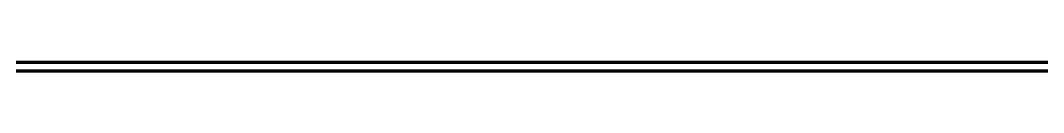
# Model space of a CAD drawing. Header units: inches. Extents: x 16 to 776, y 37 to 575.
# Drawn here: x 288.08 to 307.58, y 398.5 to 398.67 of the extents above; entities that cross this region are included whole.
import ezdxf

# ---------------------------------------------------------------- set-up
doc = ezdxf.new("R2010")
doc.units = ezdxf.units.IN
doc.header["$MEASUREMENT"] = 0
doc.layers.add('P', color=250, linetype='CONTINUOUS', lineweight=100)

msp = doc.modelspace()

# ---------------------------------------------------------------- linework, layer by layer
at = {"layer": 'P', "color": 0, "linetype": 'Continuous'}
for points in [[(288, 398.667), (288.167, 398.667)], [(288, 398.667), (288.167, 398.667)], [(288.167, 398.667), (288.167, 398.667)], [(288.167, 398.667), (288.333, 398.667)], [(288.167, 398.667), (288.167, 398.667)], [(288.167, 398.667), (288.333, 398.667)], [(288.333, 398.667), (288.5, 398.667)], [(288.333, 398.667), (288.5, 398.667)], [(288.5, 398.667), (288.667, 398.667)], [(288.5, 398.667), (288.667, 398.667)], [(288.667, 398.667), (288.667, 398.667)], [(288.667, 398.667), (288.833, 398.667)], [(288.667, 398.667), (288.667, 398.667)], [(288.667, 398.667), (288.833, 398.667)], [(288.833, 398.667), (289, 398.667)], [(288.833, 398.667), (289, 398.667)], [(289, 398.667), (289, 398.667)], [(289, 398.667), (289.167, 398.667)], [(289, 398.667), (289, 398.667)], [(289, 398.667), (289.167, 398.667)], [(289.167, 398.667), (289.333, 398.667)], [(289.167, 398.667), (289.333, 398.667)], [(289.333, 398.667), (289.5, 398.667)], [(289.333, 398.667), (289.5, 398.667)], [(289.5, 398.667), (289.5, 398.667)], [(289.5, 398.667), (289.667, 398.667)], [(289.5, 398.667), (289.5, 398.667)], [(289.5, 398.667), (289.667, 398.667)], [(289.667, 398.667), (289.833, 398.667)], [(289.667, 398.667), (289.833, 398.667)], [(289.667, 398.667), (289.833, 398.667)], [(289.833, 398.667), (290, 398.667)], [(289.833, 398.667), (290, 398.667)], [(289.833, 398.667), (290, 398.667)], [(289.833, 398.667), (290, 398.667)], [(290, 398.667), (290, 398.667)], [(290, 398.667), (290, 398.667)], [(290, 398.667), (290.167, 398.667)], [(290, 398.667), (290, 398.667)], [(290, 398.667), (290.167, 398.667)], [(290.167, 398.667), (290.333, 398.667)], [(290.167, 398.667), (290.333, 398.667)], [(290.333, 398.667), (290.333, 398.667)], [(290.333, 398.667), (290.5, 398.667)], [(290.333, 398.667), (290.333, 398.667)], [(290.333, 398.667), (290.5, 398.667)], [(290.333, 398.667), (290.333, 398.667)], [(290.333, 398.667), (290.5, 398.667)], [(290.5, 398.667), (290.667, 398.667)], [(290.5, 398.667), (290.667, 398.667)], [(290.667, 398.667), (290.833, 398.667)], [(290.667, 398.667), (290.833, 398.667)], [(290.833, 398.667), (290.833, 398.667)], [(290.833, 398.667), (291, 398.667)], [(290.833, 398.667), (290.833, 398.667)], [(290.833, 398.667), (291, 398.667)], [(290.833, 398.667), (290.833, 398.667)], [(290.833, 398.667), (291, 398.667)], [(291, 398.667), (291.167, 398.667)], [(291, 398.667), (291.167, 398.667)], [(291.167, 398.667), (291.167, 398.667)], [(291.167, 398.667), (291.333, 398.667)], [(291.167, 398.667), (291.167, 398.667)], [(291.167, 398.667), (291.333, 398.667)], [(291.167, 398.667), (291.333, 398.667)], [(291.333, 398.667), (291.5, 398.667)], [(291.333, 398.667), (291.5, 398.667)], [(291.333, 398.667), (291.5, 398.667)], [(291.5, 398.667), (291.667, 398.667)], [(291.5, 398.667), (291.667, 398.667)], [(291.667, 398.667), (291.667, 398.667)], [(291.667, 398.667), (291.833, 398.667)], [(291.667, 398.667), (291.667, 398.667)], [(291.667, 398.667), (291.833, 398.667)], [(291.833, 398.667), (292, 398.667)], [(291.833, 398.667), (292, 398.667)], [(291.833, 398.667), (292, 398.667)], [(292, 398.667), (292, 398.667)], [(292, 398.667), (292, 398.667)], [(292, 398.667), (292.167, 398.667)], [(292, 398.667), (292, 398.667)], [(292, 398.667), (292.167, 398.667)], [(292.167, 398.667), (292.333, 398.667)], [(292.167, 398.667), (292.333, 398.667)], [(292.333, 398.667), (292.5, 398.667)], [(292.333, 398.667), (292.5, 398.667)], [(292.333, 398.667), (292.5, 398.667)], [(292.5, 398.667), (292.5, 398.667)], [(292.5, 398.667), (292.5, 398.667)], [(292.5, 398.667), (292.667, 398.667)], [(292.5, 398.667), (292.5, 398.667)], [(292.5, 398.667), (292.667, 398.667)], [(292.667, 398.667), (292.833, 398.667)], [(292.667, 398.667), (292.833, 398.667)], [(292.833, 398.667), (293, 398.667)], [(292.833, 398.667), (293, 398.667)], [(292.833, 398.667), (293, 398.667)], [(293, 398.667), (293, 398.667)], [(293, 398.667), (293, 398.667)], [(293, 398.667), (293.167, 398.667)], [(293, 398.667), (293, 398.667)], [(293, 398.667), (293.167, 398.667)], [(293.167, 398.667), (293.333, 398.667)], [(293.167, 398.667), (293.333, 398.667)], [(293.333, 398.667), (293.333, 398.667)], [(293.333, 398.667), (293.5, 398.667)], [(293.333, 398.667), (293.333, 398.667)], [(293.333, 398.667), (293.5, 398.667)], [(293.333, 398.667), (293.333, 398.667)], [(293.333, 398.667), (293.5, 398.667)], [(293.5, 398.667), (293.667, 398.667)], [(293.5, 398.667), (293.667, 398.667)], [(293.667, 398.667), (293.833, 398.667)], [(293.667, 398.667), (293.833, 398.667)], [(293.833, 398.667), (293.833, 398.667)], [(293.833, 398.667), (294, 398.667)], [(293.833, 398.667), (293.833, 398.667)], [(293.833, 398.667), (294, 398.667)], [(294, 398.667), (294.167, 398.667)], [(294, 398.667), (294.167, 398.667)], [(294.167, 398.667), (294.167, 398.667)], [(294.167, 398.667), (294.333, 398.667)], [(294.167, 398.667), (294.167, 398.667)], [(294.167, 398.667), (294.333, 398.667)], [(294.333, 398.667), (294.5, 398.667)], [(294.333, 398.667), (294.5, 398.667)], [(294.5, 398.667), (294.667, 398.667)], [(294.5, 398.667), (294.667, 398.667)], [(294.667, 398.667), (294.667, 398.667)], [(294.667, 398.667), (294.833, 398.667)], [(294.667, 398.667), (294.667, 398.667)], [(294.667, 398.667), (294.833, 398.667)], [(294.833, 398.667), (295, 398.667)], [(294.833, 398.667), (295, 398.667)], [(295, 398.667), (295, 398.667)], [(295, 398.667), (295.167, 398.667)], [(295, 398.667), (295, 398.667)], [(295, 398.667), (295.167, 398.667)], [(295.167, 398.667), (295.333, 398.667)], [(295.167, 398.667), (295.333, 398.667)], [(295.333, 398.667), (295.5, 398.667)], [(295.333, 398.667), (295.5, 398.667)], [(295.5, 398.667), (295.5, 398.667)], [(295.5, 398.667), (295.667, 398.667)], [(295.5, 398.667), (295.5, 398.667)], [(295.5, 398.667), (295.667, 398.667)], [(295.667, 398.667), (295.833, 398.667)], [(295.667, 398.667), (295.833, 398.667)], [(295.833, 398.667), (296, 398.667)], [(295.833, 398.667), (296, 398.667)], [(296, 398.667), (296, 398.667)], [(296, 398.667), (296.167, 398.667)], [(296, 398.667), (296, 398.667)], [(296, 398.667), (296.167, 398.667)], [(296.167, 398.667), (296.333, 398.667)], [(296.167, 398.667), (296.333, 398.667)], [(296.333, 398.667), (296.333, 398.667)], [(296.333, 398.667), (296.5, 398.667)], [(296.333, 398.667), (296.333, 398.667)], [(296.333, 398.667), (296.5, 398.667)], [(296.5, 398.667), (296.667, 398.667)], [(296.5, 398.667), (296.667, 398.667)], [(296.667, 398.667), (296.833, 398.667)], [(296.667, 398.667), (296.833, 398.667)], [(296.833, 398.667), (296.833, 398.667)], [(296.833, 398.667), (297, 398.667)], [(296.833, 398.667), (296.833, 398.667)], [(296.833, 398.667), (297, 398.667)], [(297, 398.667), (297.167, 398.667)], [(297, 398.667), (297.167, 398.667)], [(297.167, 398.667), (297.167, 398.667)], [(297.167, 398.667), (297.333, 398.667)], [(297.167, 398.667), (297.167, 398.667)], [(297.167, 398.667), (297.333, 398.667)], [(297.333, 398.667), (297.5, 398.667)], [(297.333, 398.667), (297.5, 398.667)], [(297.5, 398.667), (297.667, 398.667)], [(297.5, 398.667), (297.667, 398.667)], [(297.5, 398.667), (297.667, 398.667)], [(297.667, 398.667), (297.667, 398.667)], [(297.667, 398.667), (297.667, 398.667)], [(297.667, 398.667), (297.833, 398.667)], [(297.667, 398.667), (297.667, 398.667)], [(297.667, 398.667), (297.833, 398.667)], [(297.833, 398.667), (298, 398.667)], [(297.833, 398.667), (298, 398.667)], [(298, 398.667), (298, 398.667)], [(298, 398.667), (298.167, 398.667)], [(298, 398.667), (298, 398.667)], [(298, 398.667), (298.167, 398.667)], [(298, 398.667), (298.167, 398.667)], [(298.167, 398.667), (298.333, 398.667)], [(298.167, 398.667), (298.333, 398.667)], [(298.167, 398.667), (298.333, 398.667)], [(298.333, 398.667), (298.5, 398.667)], [(298.333, 398.667), (298.5, 398.667)], [(298.5, 398.667), (298.5, 398.667)], [(298.5, 398.667), (298.667, 398.667)], [(298.5, 398.667), (298.5, 398.667)], [(298.5, 398.667), (298.667, 398.667)], [(298.5, 398.667), (298.667, 398.667)], [(298.667, 398.667), (298.833, 398.667)], [(298.667, 398.667), (298.833, 398.667)], [(298.667, 398.667), (298.833, 398.667)], [(298.833, 398.667), (299, 398.667)], [(298.833, 398.667), (299, 398.667)], [(299, 398.667), (299, 398.667)], [(299, 398.667), (299.167, 398.667)], [(299, 398.667), (299, 398.667)], [(299, 398.667), (299.167, 398.667)], [(299, 398.667), (299.167, 398.667)], [(299.167, 398.667), (299.333, 398.667)], [(299.167, 398.667), (299.333, 398.667)], [(299.167, 398.667), (299.333, 398.667)], [(299.333, 398.667), (299.333, 398.667)], [(299.333, 398.667), (299.5, 398.667)], [(299.333, 398.667), (299.333, 398.667)], [(299.333, 398.667), (299.5, 398.667)], [(299.5, 398.667), (299.667, 398.667)], [(299.5, 398.667), (299.667, 398.667)], [(299.5, 398.667), (299.667, 398.667)], [(299.667, 398.667), (299.833, 398.667)], [(299.667, 398.667), (299.833, 398.667)], [(299.667, 398.667), (299.833, 398.667)], [(299.667, 398.667), (299.833, 398.667)], [(299.833, 398.667), (299.833, 398.667)], [(299.833, 398.667), (299.833, 398.667)], [(299.833, 398.667), (300, 398.667)], [(299.833, 398.667), (299.833, 398.667)], [(299.833, 398.667), (300, 398.667)], [(300, 398.667), (300.167, 398.667)], [(300, 398.667), (300.167, 398.667)], [(300.167, 398.667), (300.167, 398.667)], [(300.167, 398.667), (300.333, 398.667)], [(300.167, 398.667), (300.167, 398.667)], [(300.167, 398.667), (300.333, 398.667)], [(300.333, 398.667), (300.5, 398.667)], [(300.333, 398.667), (300.5, 398.667)], [(300.5, 398.667), (300.667, 398.667)], [(300.5, 398.667), (300.667, 398.667)], [(300.667, 398.667), (300.667, 398.667)], [(300.667, 398.667), (300.833, 398.667)], [(300.667, 398.667), (300.667, 398.667)], [(300.667, 398.667), (300.833, 398.667)], [(300.833, 398.667), (301, 398.667)], [(300.833, 398.667), (301, 398.667)], [(301, 398.667), (301, 398.667)], [(301, 398.667), (301.167, 398.667)], [(301, 398.667), (301, 398.667)], [(301, 398.667), (301.167, 398.667)], [(301.167, 398.667), (301.333, 398.667)], [(301.167, 398.667), (301.333, 398.667)], [(301.333, 398.667), (301.5, 398.667)], [(301.333, 398.667), (301.5, 398.667)], [(301.5, 398.667), (301.5, 398.667)], [(301.5, 398.667), (301.667, 398.667)], [(301.5, 398.667), (301.5, 398.667)], [(301.5, 398.667), (301.667, 398.667)], [(301.667, 398.667), (301.833, 398.667)], [(301.667, 398.667), (301.833, 398.667)], [(301.667, 398.667), (301.833, 398.667)], [(301.833, 398.667), (302, 398.667)], [(301.833, 398.667), (302, 398.667)], [(301.833, 398.667), (302, 398.667)], [(302, 398.667), (302, 398.667)], [(302, 398.667), (302.167, 398.667)], [(302, 398.667), (302, 398.667)], [(302, 398.667), (302.167, 398.667)], [(302.167, 398.667), (302.333, 398.667)], [(302.167, 398.667), (302.333, 398.667)], [(302.333, 398.667), (302.333, 398.667)], [(302.333, 398.667), (302.5, 398.667)], [(302.333, 398.667), (302.333, 398.667)], [(302.333, 398.667), (302.5, 398.667)], [(302.5, 398.667), (302.667, 398.667)], [(302.5, 398.667), (302.667, 398.667)], [(302.667, 398.667), (302.833, 398.667)], [(302.667, 398.667), (302.833, 398.667)], [(302.833, 398.667), (302.833, 398.667)], [(302.833, 398.667), (303, 398.667)], [(302.833, 398.667), (302.833, 398.667)], [(302.833, 398.667), (303, 398.667)], [(303, 398.667), (303.167, 398.667)], [(303, 398.667), (303.167, 398.667)], [(303.167, 398.667), (303.167, 398.667)], [(303.167, 398.667), (303.333, 398.667)], [(303.167, 398.667), (303.167, 398.667)], [(303.167, 398.667), (303.333, 398.667)], [(303.333, 398.667), (303.5, 398.667)], [(303.333, 398.667), (303.5, 398.667)], [(303.5, 398.667), (303.667, 398.667)], [(303.5, 398.667), (303.667, 398.667)], [(303.667, 398.667), (303.667, 398.667)], [(303.667, 398.667), (303.833, 398.667)], [(303.667, 398.667), (303.667, 398.667)], [(303.667, 398.667), (303.833, 398.667)], [(303.833, 398.667), (304, 398.667)], [(303.833, 398.667), (304, 398.667)], [(304, 398.667), (304, 398.667)], [(304, 398.667), (304.167, 398.667)], [(304, 398.667), (304, 398.667)], [(304, 398.667), (304.167, 398.667)], [(304.167, 398.667), (304.333, 398.667)], [(304.167, 398.667), (304.333, 398.667)], [(304.333, 398.667), (304.5, 398.667)], [(304.333, 398.667), (304.5, 398.667)], [(304.5, 398.667), (304.5, 398.667)], [(304.5, 398.667), (304.667, 398.667)], [(304.5, 398.667), (304.5, 398.667)], [(304.5, 398.667), (304.667, 398.667)], [(304.667, 398.667), (304.833, 398.667)], [(304.667, 398.667), (304.833, 398.667)], [(304.833, 398.667), (305, 398.667)], [(304.833, 398.667), (305, 398.667)], [(305, 398.667), (305, 398.667)], [(305, 398.667), (305.167, 398.667)], [(305, 398.667), (305, 398.667)], [(305, 398.667), (305.167, 398.667)], [(305.167, 398.667), (305.333, 398.667)], [(305.167, 398.667), (305.333, 398.667)], [(305.333, 398.667), (305.333, 398.667)], [(305.333, 398.667), (305.5, 398.667)], [(305.333, 398.667), (305.333, 398.667)], [(305.333, 398.667), (305.5, 398.667)], [(305.5, 398.667), (305.667, 398.667)], [(305.5, 398.667), (305.667, 398.667)], [(305.667, 398.667), (305.833, 398.667)], [(305.667, 398.667), (305.833, 398.667)], [(305.833, 398.667), (305.833, 398.667)], [(305.833, 398.667), (306, 398.667)], [(305.833, 398.667), (305.833, 398.667)], [(305.833, 398.667), (306, 398.667)], [(305.833, 398.667), (306, 398.667)], [(306, 398.667), (306.167, 398.667)], [(306, 398.667), (306.167, 398.667)], [(306, 398.667), (306.167, 398.667)], [(306.167, 398.667), (306.167, 398.667)], [(306.167, 398.667), (306.333, 398.667)], [(306.167, 398.667), (306.167, 398.667)], [(306.167, 398.667), (306.333, 398.667)], [(306.333, 398.667), (306.5, 398.667)], [(306.333, 398.667), (306.5, 398.667)], [(306.333, 398.667), (306.5, 398.667)], [(306.5, 398.667), (306.667, 398.667)], [(306.5, 398.667), (306.667, 398.667)], [(306.5, 398.667), (306.667, 398.667)], [(306.667, 398.667), (306.667, 398.667)], [(306.667, 398.667), (306.833, 398.667)], [(306.667, 398.667), (306.667, 398.667)], [(306.667, 398.667), (306.833, 398.667)], [(306.833, 398.667), (307, 398.667)], [(306.833, 398.667), (307, 398.667)], [(306.833, 398.667), (307, 398.667)], [(307, 398.667), (307, 398.667)], [(307, 398.667), (307, 398.667)], [(307, 398.667), (307.167, 398.667)], [(307, 398.667), (307, 398.667)], [(307, 398.667), (307.167, 398.667)], [(307.167, 398.667), (307.333, 398.667)], [(307.167, 398.667), (307.333, 398.667)], [(307.333, 398.667), (307.5, 398.667)], [(307.333, 398.667), (307.5, 398.667)], [(307.333, 398.667), (307.5, 398.667)], [(307.5, 398.667), (307.5, 398.667)], [(307.5, 398.667), (307.5, 398.667)], [(307.5, 398.667), (307.667, 398.667)], [(307.5, 398.667), (307.5, 398.667)], [(307.5, 398.667), (307.667, 398.667)], [(288, 398.5), (288.167, 398.5)], [(288, 398.5), (288.167, 398.5)], [(288, 398.5), (288.167, 398.5)], [(288.167, 398.5), (288.167, 398.5)], [(288.167, 398.5), (288.167, 398.5)], [(288.167, 398.5), (288.333, 398.5)], [(288.167, 398.5), (288.333, 398.5)], [(288.167, 398.5), (288.333, 398.5)], [(288.333, 398.5), (288.5, 398.5)], [(288.333, 398.5), (288.5, 398.5)], [(288.333, 398.5), (288.5, 398.5)], [(288.5, 398.5), (288.667, 398.5)], [(288.5, 398.5), (288.667, 398.5)], [(288.5, 398.5), (288.667, 398.5)], [(288.667, 398.5), (288.667, 398.5)], [(288.667, 398.5), (288.667, 398.5)], [(288.667, 398.5), (288.833, 398.5)], [(288.667, 398.5), (288.833, 398.5)], [(288.667, 398.5), (288.833, 398.5)], [(288.833, 398.5), (289, 398.5)], [(288.833, 398.5), (289, 398.5)], [(288.833, 398.5), (289, 398.5)], [(289, 398.5), (289, 398.5)], [(289, 398.5), (289, 398.5)], [(289, 398.5), (289.167, 398.5)], [(289, 398.5), (289, 398.5)], [(289, 398.5), (289.167, 398.5)], [(289.167, 398.5), (289.333, 398.5)], [(289.167, 398.5), (289.333, 398.5)], [(289.167, 398.5), (289.333, 398.5)], [(289.333, 398.5), (289.5, 398.5)], [(289.333, 398.5), (289.5, 398.5)], [(289.333, 398.5), (289.5, 398.5)], [(289.5, 398.5), (289.5, 398.5)], [(289.5, 398.5), (289.5, 398.5)], [(289.5, 398.5), (289.667, 398.5)], [(289.5, 398.5), (289.5, 398.5)], [(289.5, 398.5), (289.667, 398.5)], [(289.667, 398.5), (289.833, 398.5)], [(289.667, 398.5), (289.833, 398.5)], [(289.667, 398.5), (289.833, 398.5)], [(289.833, 398.5), (290, 398.5)], [(289.833, 398.5), (290, 398.5)], [(289.833, 398.5), (290, 398.5)], [(289.833, 398.5), (290, 398.5)], [(290, 398.5), (290, 398.5)], [(290, 398.5), (290, 398.5)], [(290, 398.5), (290, 398.5)], [(290, 398.5), (290.167, 398.5)], [(290, 398.5), (290, 398.5)], [(290, 398.5), (290.167, 398.5)], [(290, 398.5), (290.167, 398.5)], [(290.167, 398.5), (290.333, 398.5)], [(290.167, 398.5), (290.333, 398.5)], [(290.333, 398.5), (290.333, 398.5)], [(290.333, 398.5), (290.333, 398.5)], [(290.333, 398.5), (290.5, 398.5)], [(290.333, 398.5), (290.333, 398.5)], [(290.333, 398.5), (290.5, 398.5)], [(290.333, 398.5), (290.5, 398.5)], [(290.333, 398.5), (290.5, 398.5)], [(290.5, 398.5), (290.667, 398.5)], [(290.5, 398.5), (290.667, 398.5)], [(290.5, 398.5), (290.667, 398.5)], [(290.667, 398.5), (290.833, 398.5)], [(290.667, 398.5), (290.833, 398.5)], [(290.833, 398.5), (290.833, 398.5)], [(290.833, 398.5), (290.833, 398.5)], [(290.833, 398.5), (291, 398.5)], [(290.833, 398.5), (290.833, 398.5)], [(290.833, 398.5), (291, 398.5)], [(290.833, 398.5), (291, 398.5)], [(290.833, 398.5), (291, 398.5)], [(291, 398.5), (291.167, 398.5)], [(291, 398.5), (291.167, 398.5)], [(291, 398.5), (291.167, 398.5)], [(291.167, 398.5), (291.167, 398.5)], [(291.167, 398.5), (291.167, 398.5)], [(291.167, 398.5), (291.333, 398.5)], [(291.167, 398.5), (291.333, 398.5)], [(291.167, 398.5), (291.333, 398.5)], [(291.333, 398.5), (291.5, 398.5)], [(291.333, 398.5), (291.5, 398.5)], [(291.333, 398.5), (291.5, 398.5)], [(291.333, 398.5), (291.5, 398.5)], [(291.5, 398.5), (291.667, 398.5)], [(291.5, 398.5), (291.667, 398.5)], [(291.5, 398.5), (291.667, 398.5)], [(291.667, 398.5), (291.667, 398.5)], [(291.667, 398.5), (291.667, 398.5)], [(291.667, 398.5), (291.833, 398.5)], [(291.667, 398.5), (291.667, 398.5)], [(291.667, 398.5), (291.833, 398.5)], [(291.833, 398.5), (292, 398.5)], [(291.833, 398.5), (292, 398.5)], [(291.833, 398.5), (292, 398.5)], [(292, 398.5), (292, 398.5)], [(292, 398.5), (292, 398.5)], [(292, 398.5), (292, 398.5)], [(292, 398.5), (292.167, 398.5)], [(292, 398.5), (292, 398.5)], [(292, 398.5), (292.167, 398.5)], [(292, 398.5), (292.167, 398.5)], [(292.167, 398.5), (292.333, 398.5)], [(292.167, 398.5), (292.333, 398.5)], [(292.333, 398.5), (292.5, 398.5)], [(292.333, 398.5), (292.5, 398.5)], [(292.333, 398.5), (292.5, 398.5)], [(292.5, 398.5), (292.5, 398.5)], [(292.5, 398.5), (292.5, 398.5)], [(292.5, 398.5), (292.5, 398.5)], [(292.5, 398.5), (292.667, 398.5)], [(292.5, 398.5), (292.5, 398.5)], [(292.5, 398.5), (292.667, 398.5)], [(292.5, 398.5), (292.667, 398.5)], [(292.667, 398.5), (292.833, 398.5)], [(292.667, 398.5), (292.833, 398.5)], [(292.833, 398.5), (293, 398.5)], [(292.833, 398.5), (293, 398.5)], [(292.833, 398.5), (293, 398.5)], [(293, 398.5), (293, 398.5)], [(293, 398.5), (293, 398.5)], [(293, 398.5), (293, 398.5)], [(293, 398.5), (293.167, 398.5)], [(293, 398.5), (293, 398.5)], [(293, 398.5), (293.167, 398.5)], [(293, 398.5), (293.167, 398.5)], [(293.167, 398.5), (293.333, 398.5)], [(293.167, 398.5), (293.333, 398.5)], [(293.333, 398.5), (293.333, 398.5)], [(293.333, 398.5), (293.333, 398.5)], [(293.333, 398.5), (293.5, 398.5)], [(293.333, 398.5), (293.333, 398.5)], [(293.333, 398.5), (293.5, 398.5)], [(293.333, 398.5), (293.5, 398.5)], [(293.333, 398.5), (293.5, 398.5)], [(293.5, 398.5), (293.667, 398.5)], [(293.5, 398.5), (293.667, 398.5)], [(293.5, 398.5), (293.667, 398.5)], [(293.667, 398.5), (293.833, 398.5)], [(293.667, 398.5), (293.833, 398.5)], [(293.667, 398.5), (293.833, 398.5)], [(293.833, 398.5), (293.833, 398.5)], [(293.833, 398.5), (293.833, 398.5)], [(293.833, 398.5), (294, 398.5)], [(293.833, 398.5), (293.833, 398.5)], [(293.833, 398.5), (294, 398.5)], [(294, 398.5), (294.167, 398.5)], [(294, 398.5), (294.167, 398.5)], [(294, 398.5), (294.167, 398.5)], [(294.167, 398.5), (294.167, 398.5)], [(294.167, 398.5), (294.167, 398.5)], [(294.167, 398.5), (294.333, 398.5)], [(294.167, 398.5), (294.167, 398.5)], [(294.167, 398.5), (294.333, 398.5)], [(294.167, 398.5), (294.333, 398.5)], [(294.333, 398.5), (294.5, 398.5)], [(294.333, 398.5), (294.5, 398.5)], [(294.5, 398.5), (294.667, 398.5)], [(294.5, 398.5), (294.667, 398.5)], [(294.5, 398.5), (294.667, 398.5)], [(294.667, 398.5), (294.667, 398.5)], [(294.667, 398.5), (294.667, 398.5)], [(294.667, 398.5), (294.833, 398.5)], [(294.667, 398.5), (294.667, 398.5)], [(294.667, 398.5), (294.833, 398.5)], [(294.667, 398.5), (294.833, 398.5)], [(294.833, 398.5), (295, 398.5)], [(294.833, 398.5), (295, 398.5)], [(295, 398.5), (295, 398.5)], [(295, 398.5), (295, 398.5)], [(295, 398.5), (295.167, 398.5)], [(295, 398.5), (295, 398.5)], [(295, 398.5), (295.167, 398.5)], [(295, 398.5), (295.167, 398.5)], [(295.167, 398.5), (295.333, 398.5)], [(295.167, 398.5), (295.333, 398.5)], [(295.167, 398.5), (295.333, 398.5)], [(295.333, 398.5), (295.5, 398.5)], [(295.333, 398.5), (295.5, 398.5)], [(295.5, 398.5), (295.5, 398.5)], [(295.5, 398.5), (295.5, 398.5)], [(295.5, 398.5), (295.667, 398.5)], [(295.5, 398.5), (295.5, 398.5)], [(295.5, 398.5), (295.667, 398.5)], [(295.5, 398.5), (295.667, 398.5)], [(295.667, 398.5), (295.833, 398.5)], [(295.667, 398.5), (295.833, 398.5)], [(295.667, 398.5), (295.833, 398.5)], [(295.833, 398.5), (296, 398.5)], [(295.833, 398.5), (296, 398.5)], [(295.833, 398.5), (296, 398.5)], [(296, 398.5), (296, 398.5)], [(296, 398.5), (296, 398.5)], [(296, 398.5), (296.167, 398.5)], [(296, 398.5), (296.167, 398.5)], [(296, 398.5), (296.167, 398.5)], [(296.167, 398.5), (296.333, 398.5)], [(296.167, 398.5), (296.333, 398.5)], [(296.167, 398.5), (296.333, 398.5)], [(296.333, 398.5), (296.333, 398.5)], [(296.333, 398.5), (296.333, 398.5)], [(296.333, 398.5), (296.5, 398.5)], [(296.333, 398.5), (296.333, 398.5)], [(296.333, 398.5), (296.5, 398.5)], [(296.5, 398.5), (296.667, 398.5)], [(296.5, 398.5), (296.667, 398.5)], [(296.5, 398.5), (296.667, 398.5)], [(296.667, 398.5), (296.833, 398.5)], [(296.667, 398.5), (296.833, 398.5)], [(296.667, 398.5), (296.833, 398.5)], [(296.833, 398.5), (296.833, 398.5)], [(296.833, 398.5), (296.833, 398.5)], [(296.833, 398.5), (297, 398.5)], [(296.833, 398.5), (296.833, 398.5)], [(296.833, 398.5), (297, 398.5)], [(297, 398.5), (297.167, 398.5)], [(297, 398.5), (297.167, 398.5)], [(297, 398.5), (297.167, 398.5)], [(297.167, 398.5), (297.167, 398.5)], [(297.167, 398.5), (297.167, 398.5)], [(297.167, 398.5), (297.333, 398.5)], [(297.167, 398.5), (297.167, 398.5)], [(297.167, 398.5), (297.333, 398.5)], [(297.167, 398.5), (297.333, 398.5)], [(297.333, 398.5), (297.5, 398.5)], [(297.333, 398.5), (297.5, 398.5)], [(297.5, 398.5), (297.667, 398.5)], [(297.5, 398.5), (297.667, 398.5)], [(297.5, 398.5), (297.667, 398.5)], [(297.667, 398.5), (297.667, 398.5)], [(297.667, 398.5), (297.667, 398.5)], [(297.667, 398.5), (297.667, 398.5)], [(297.667, 398.5), (297.833, 398.5)], [(297.667, 398.5), (297.667, 398.5)], [(297.667, 398.5), (297.833, 398.5)], [(297.667, 398.5), (297.833, 398.5)], [(297.833, 398.5), (298, 398.5)], [(297.833, 398.5), (298, 398.5)], [(297.833, 398.5), (298, 398.5)], [(298, 398.5), (298, 398.5)], [(298, 398.5), (298, 398.5)], [(298, 398.5), (298.167, 398.5)], [(298, 398.5), (298.167, 398.5)], [(298, 398.5), (298.167, 398.5)], [(298.167, 398.5), (298.333, 398.5)], [(298.167, 398.5), (298.333, 398.5)], [(298.167, 398.5), (298.333, 398.5)], [(298.167, 398.5), (298.333, 398.5)], [(298.333, 398.5), (298.5, 398.5)], [(298.333, 398.5), (298.5, 398.5)], [(298.333, 398.5), (298.5, 398.5)], [(298.5, 398.5), (298.5, 398.5)], [(298.5, 398.5), (298.5, 398.5)], [(298.5, 398.5), (298.667, 398.5)], [(298.5, 398.5), (298.667, 398.5)], [(298.5, 398.5), (298.667, 398.5)], [(298.667, 398.5), (298.833, 398.5)], [(298.667, 398.5), (298.833, 398.5)], [(298.667, 398.5), (298.833, 398.5)], [(298.667, 398.5), (298.833, 398.5)], [(298.833, 398.5), (299, 398.5)], [(298.833, 398.5), (299, 398.5)], [(298.833, 398.5), (299, 398.5)], [(299, 398.5), (299, 398.5)], [(299, 398.5), (299, 398.5)], [(299, 398.5), (299.167, 398.5)], [(299, 398.5), (299.167, 398.5)], [(299, 398.5), (299.167, 398.5)], [(299.167, 398.5), (299.333, 398.5)], [(299.167, 398.5), (299.333, 398.5)], [(299.167, 398.5), (299.333, 398.5)], [(299.167, 398.5), (299.333, 398.5)], [(299.333, 398.5), (299.333, 398.5)], [(299.333, 398.5), (299.333, 398.5)], [(299.333, 398.5), (299.5, 398.5)], [(299.333, 398.5), (299.333, 398.5)], [(299.333, 398.5), (299.5, 398.5)], [(299.5, 398.5), (299.667, 398.5)], [(299.5, 398.5), (299.667, 398.5)], [(299.5, 398.5), (299.667, 398.5)], [(299.667, 398.5), (299.833, 398.5)], [(299.667, 398.5), (299.833, 398.5)], [(299.667, 398.5), (299.833, 398.5)], [(299.667, 398.5), (299.833, 398.5)], [(299.833, 398.5), (299.833, 398.5)], [(299.833, 398.5), (299.833, 398.5)], [(299.833, 398.5), (299.833, 398.5)], [(299.833, 398.5), (300, 398.5)], [(299.833, 398.5), (299.833, 398.5)], [(299.833, 398.5), (300, 398.5)], [(299.833, 398.5), (300, 398.5)], [(300, 398.5), (300.167, 398.5)], [(300, 398.5), (300.167, 398.5)], [(300, 398.5), (300.167, 398.5)], [(300.167, 398.5), (300.167, 398.5)], [(300.167, 398.5), (300.167, 398.5)], [(300.167, 398.5), (300.333, 398.5)], [(300.167, 398.5), (300.333, 398.5)], [(300.167, 398.5), (300.333, 398.5)], [(300.333, 398.5), (300.5, 398.5)], [(300.333, 398.5), (300.5, 398.5)], [(300.333, 398.5), (300.5, 398.5)], [(300.5, 398.5), (300.667, 398.5)], [(300.5, 398.5), (300.667, 398.5)], [(300.5, 398.5), (300.667, 398.5)], [(300.667, 398.5), (300.667, 398.5)], [(300.667, 398.5), (300.667, 398.5)], [(300.667, 398.5), (300.833, 398.5)], [(300.667, 398.5), (300.833, 398.5)], [(300.667, 398.5), (300.833, 398.5)], [(300.833, 398.5), (301, 398.5)], [(300.833, 398.5), (301, 398.5)], [(300.833, 398.5), (301, 398.5)], [(301, 398.5), (301, 398.5)], [(301, 398.5), (301, 398.5)], [(301, 398.5), (301.167, 398.5)], [(301, 398.5), (301, 398.5)], [(301, 398.5), (301.167, 398.5)], [(301.167, 398.5), (301.333, 398.5)], [(301.167, 398.5), (301.333, 398.5)], [(301.167, 398.5), (301.333, 398.5)], [(301.333, 398.5), (301.5, 398.5)], [(301.333, 398.5), (301.5, 398.5)], [(301.333, 398.5), (301.5, 398.5)], [(301.5, 398.5), (301.5, 398.5)], [(301.5, 398.5), (301.5, 398.5)], [(301.5, 398.5), (301.667, 398.5)], [(301.5, 398.5), (301.5, 398.5)], [(301.5, 398.5), (301.667, 398.5)], [(301.667, 398.5), (301.833, 398.5)], [(301.667, 398.5), (301.833, 398.5)], [(301.667, 398.5), (301.833, 398.5)], [(301.833, 398.5), (302, 398.5)], [(301.833, 398.5), (302, 398.5)], [(301.833, 398.5), (302, 398.5)], [(301.833, 398.5), (302, 398.5)], [(302, 398.5), (302, 398.5)], [(302, 398.5), (302, 398.5)], [(302, 398.5), (302.167, 398.5)], [(302, 398.5), (302, 398.5)], [(302, 398.5), (302.167, 398.5)], [(302, 398.5), (302.167, 398.5)], [(302.167, 398.5), (302.333, 398.5)], [(302.167, 398.5), (302.333, 398.5)], [(302.333, 398.5), (302.333, 398.5)], [(302.333, 398.5), (302.333, 398.5)], [(302.333, 398.5), (302.5, 398.5)], [(302.333, 398.5), (302.333, 398.5)], [(302.333, 398.5), (302.5, 398.5)], [(302.333, 398.5), (302.5, 398.5)], [(302.5, 398.5), (302.667, 398.5)], [(302.5, 398.5), (302.667, 398.5)], [(302.5, 398.5), (302.667, 398.5)], [(302.667, 398.5), (302.833, 398.5)], [(302.667, 398.5), (302.833, 398.5)], [(302.833, 398.5), (302.833, 398.5)], [(302.833, 398.5), (302.833, 398.5)], [(302.833, 398.5), (303, 398.5)], [(302.833, 398.5), (302.833, 398.5)], [(302.833, 398.5), (303, 398.5)], [(302.833, 398.5), (303, 398.5)], [(303, 398.5), (303.167, 398.5)], [(303, 398.5), (303.167, 398.5)], [(303, 398.5), (303.167, 398.5)], [(303.167, 398.5), (303.167, 398.5)], [(303.167, 398.5), (303.167, 398.5)], [(303.167, 398.5), (303.333, 398.5)], [(303.167, 398.5), (303.333, 398.5)], [(303.167, 398.5), (303.333, 398.5)], [(303.333, 398.5), (303.5, 398.5)], [(303.333, 398.5), (303.5, 398.5)], [(303.333, 398.5), (303.5, 398.5)], [(303.5, 398.5), (303.667, 398.5)], [(303.5, 398.5), (303.667, 398.5)], [(303.5, 398.5), (303.667, 398.5)], [(303.667, 398.5), (303.667, 398.5)], [(303.667, 398.5), (303.667, 398.5)], [(303.667, 398.5), (303.833, 398.5)], [(303.667, 398.5), (303.667, 398.5)], [(303.667, 398.5), (303.833, 398.5)], [(303.833, 398.5), (304, 398.5)], [(303.833, 398.5), (304, 398.5)], [(303.833, 398.5), (304, 398.5)], [(304, 398.5), (304, 398.5)], [(304, 398.5), (304, 398.5)], [(304, 398.5), (304.167, 398.5)], [(304, 398.5), (304, 398.5)], [(304, 398.5), (304.167, 398.5)], [(304, 398.5), (304.167, 398.5)], [(304.167, 398.5), (304.333, 398.5)], [(304.167, 398.5), (304.333, 398.5)], [(304.333, 398.5), (304.5, 398.5)], [(304.333, 398.5), (304.5, 398.5)], [(304.333, 398.5), (304.5, 398.5)], [(304.5, 398.5), (304.5, 398.5)], [(304.5, 398.5), (304.5, 398.5)], [(304.5, 398.5), (304.667, 398.5)], [(304.5, 398.5), (304.5, 398.5)], [(304.5, 398.5), (304.667, 398.5)], [(304.5, 398.5), (304.667, 398.5)], [(304.667, 398.5), (304.833, 398.5)], [(304.667, 398.5), (304.833, 398.5)], [(304.833, 398.5), (305, 398.5)], [(304.833, 398.5), (305, 398.5)], [(304.833, 398.5), (305, 398.5)], [(305, 398.5), (305, 398.5)], [(305, 398.5), (305, 398.5)], [(305, 398.5), (305.167, 398.5)], [(305, 398.5), (305, 398.5)], [(305, 398.5), (305.167, 398.5)], [(305, 398.5), (305.167, 398.5)], [(305.167, 398.5), (305.333, 398.5)], [(305.167, 398.5), (305.333, 398.5)], [(305.333, 398.5), (305.333, 398.5)], [(305.333, 398.5), (305.333, 398.5)], [(305.333, 398.5), (305.5, 398.5)], [(305.333, 398.5), (305.333, 398.5)], [(305.333, 398.5), (305.5, 398.5)], [(305.333, 398.5), (305.5, 398.5)], [(305.5, 398.5), (305.667, 398.5)], [(305.5, 398.5), (305.667, 398.5)], [(305.5, 398.5), (305.667, 398.5)], [(305.667, 398.5), (305.833, 398.5)], [(305.667, 398.5), (305.833, 398.5)], [(305.667, 398.5), (305.833, 398.5)], [(305.833, 398.5), (305.833, 398.5)], [(305.833, 398.5), (305.833, 398.5)], [(305.833, 398.5), (306, 398.5)], [(305.833, 398.5), (306, 398.5)], [(305.833, 398.5), (306, 398.5)], [(306, 398.5), (306.167, 398.5)], [(306, 398.5), (306.167, 398.5)], [(306, 398.5), (306.167, 398.5)], [(306, 398.5), (306.167, 398.5)], [(306.167, 398.5), (306.167, 398.5)], [(306.167, 398.5), (306.167, 398.5)], [(306.167, 398.5), (306.333, 398.5)], [(306.167, 398.5), (306.167, 398.5)], [(306.167, 398.5), (306.333, 398.5)], [(306.333, 398.5), (306.5, 398.5)], [(306.333, 398.5), (306.5, 398.5)], [(306.333, 398.5), (306.5, 398.5)], [(306.5, 398.5), (306.667, 398.5)], [(306.5, 398.5), (306.667, 398.5)], [(306.5, 398.5), (306.667, 398.5)], [(306.5, 398.5), (306.667, 398.5)], [(306.667, 398.5), (306.667, 398.5)], [(306.667, 398.5), (306.667, 398.5)], [(306.667, 398.5), (306.833, 398.5)], [(306.667, 398.5), (306.667, 398.5)], [(306.667, 398.5), (306.833, 398.5)], [(306.833, 398.5), (307, 398.5)], [(306.833, 398.5), (307, 398.5)], [(306.833, 398.5), (307, 398.5)], [(307, 398.5), (307, 398.5)], [(307, 398.5), (307, 398.5)], [(307, 398.5), (307, 398.5)], [(307, 398.5), (307.167, 398.5)], [(307, 398.5), (307, 398.5)], [(307, 398.5), (307.167, 398.5)], [(307, 398.5), (307.167, 398.5)], [(307.167, 398.5), (307.333, 398.5)], [(307.167, 398.5), (307.333, 398.5)], [(307.333, 398.5), (307.5, 398.5)], [(307.333, 398.5), (307.5, 398.5)], [(307.333, 398.5), (307.5, 398.5)], [(307.5, 398.5), (307.5, 398.5)], [(307.5, 398.5), (307.5, 398.5)], [(307.5, 398.5), (307.5, 398.5)], [(307.5, 398.5), (307.667, 398.5)], [(307.5, 398.5), (307.5, 398.5)], [(307.5, 398.5), (307.667, 398.5)], [(307.5, 398.5), (307.667, 398.5)]]:
    msp.add_lwpolyline(points, dxfattribs=at)

doc.saveas('drawing.dxf')
